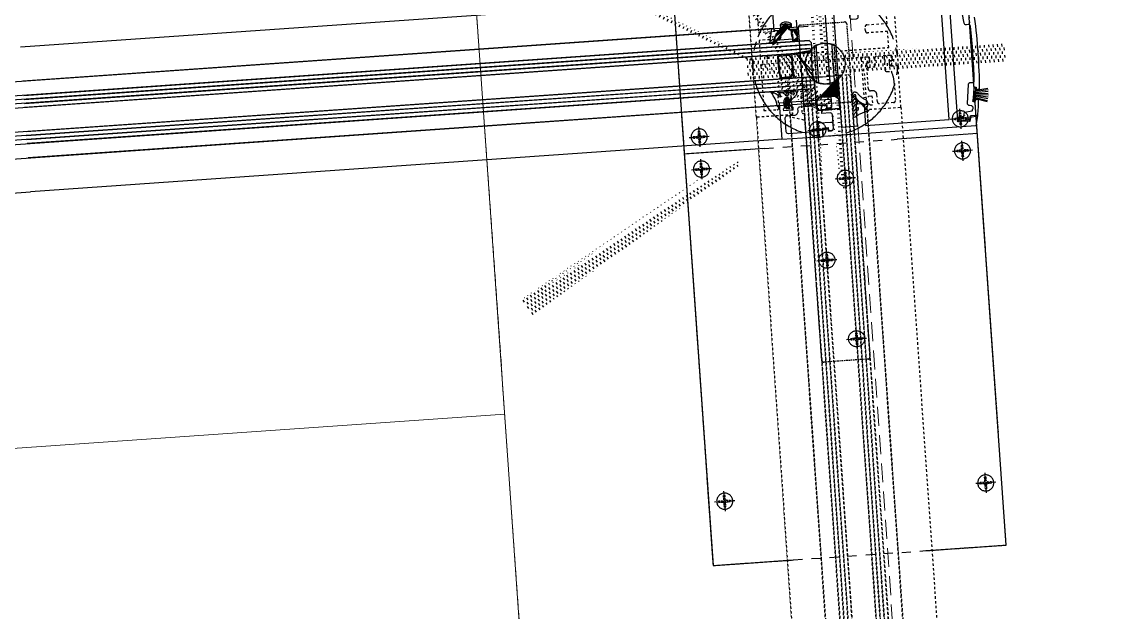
# Model space of a CAD drawing. Header units: millimetres. Extents: x 306 to 836129804, y -168137 to 818603917.
# Drawn here: x 834505546 to 834506083, y 818035164 to 818035457 of the extents above; entities that cross this region are included whole.
import ezdxf

# ---------------------------------------------------------------- set-up
doc = ezdxf.new("R2010")
doc.units = ezdxf.units.MM
doc.header["$LTSCALE"] = 3
for name, pattern in [('ACAD_ISO03W100', [30, 12, -18]), ('B0606', [0.7813, 0.39065, -0.39065]), ('B0701', [2.34375, 1.5625, -0.78125]), ('B0703', [4.6875, 3.125, -1.5625]), ('CENTER', [2, 1.25, -0.25, 0.25, -0.25]), ('FT_HIDDEN', [3, 1.5, -1.5]), ('HIDDEN', [0.375, 0.25, -0.125])]:
    doc.linetypes.add(name, pattern=pattern)
for name, color, linetype in [('_LTC', 251, 'Continuous'), ('ELASTOMER', 251, 'Continuous'), ('ELASTOMER-V', 251, 'Continuous'), ('EXTRUSION', 251, 'Continuous'), ('EXTRUSION-V', 251, 'Continuous'), ('GLASS', 251, 'Continuous'), ('GLASS-V', 251, 'Continuous'), ('HARDWARE', 8, 'Continuous'), ('HIDDEN', 8, 'HIDDEN'), ('SILICONE', 8, 'Continuous'), ('SILICONE-V', 9, 'Continuous')]:
    doc.layers.add(name, color=color, linetype=linetype)
for name, color, linetype, lineweight in [('Eva-New', 1, 'ACAD_ISO03W100', 18), ('Hatch (LTC&CB)', 252, 'Continuous', 35), ('UAJ-21EXWA-a', 251, 'Continuous', 9), ('UAJ-21EXWA-c', 251, 'Continuous', 9), ('UAJ-23FLOR-h', 251, 'Continuous', 9), ('UAJ-23FLOR-y', 251, 'B0701', 9), ('UAJ-23FLOR-z', 251, 'B0703', 9)]:
    doc.layers.add(name, color=color, linetype=linetype, lineweight=lineweight)

# ---------------------------------------------------------------- blocks, each defined once
blk = doc.blocks.new('*U1558')
at = {"layer": 'UAJ-21EXWA-a'}
blk.add_lwpolyline([(9800, 305), (9057.5, 305), (9057.5, 335), (9800, 335)], dxfattribs=at)
at = {"layer": 'UAJ-21EXWA-c'}
for p, q in [((9057.5, 325), (9800, 325)), ((9800, 315), (9057.5, 315))]:
    blk.add_line(p, q, dxfattribs=at)
blk = doc.blocks.new('IGU B')
h = blk.add_hatch()
h.set_pattern_fill('HONEY', color=256, scale=10, style=0)
h.set_pattern_definition([(360, (-22, -1), (1.875, -1.08253), [1.25, -2.5]), (240, (-22, -1), (-1.875, -1.08253), [1.25, -2.5]), (300, (-22, -1), (4e-09, -2.165064), [-2.5, 1.25])])
edge = h.paths.add_edge_path()
edge.add_arc((-11.25, 10.8), 0.2, 180, 232)
edge.add_line((-11.37, 10.64), (-9.71, 9.34))
edge.add_arc((-9.59, 9.5), 0.2, 232, 270)
edge.add_line((-9.59, 9.3), (-6, 9.3))
edge.add_line((-6, 9.3), (-2.41, 9.3))
edge.add_arc((-2.41, 9.5), 0.2, 270, 308)
edge.add_line((-2.29, 9.34), (-0.63, 10.64))
edge.add_arc((-0.75, 10.8), 0.2, 308, 360)
edge.add_line((-0.55, 10.8), (-0.55, 15.5))
edge.add_arc((-0.75, 15.5), 0.2, 0, 90)
edge.add_line((-0.75, 15.7), (-11.25, 15.7))
edge.add_arc((-11.25, 15.5), 0.2, 90, 180)
edge.add_line((-11.45, 15.5), (-11.45, 10.8))
at = {"layer": 'SILICONE'}
h = blk.add_hatch(dxfattribs=at)
h.set_pattern_fill('DOTS', color=256, scale=3, angle=180, style=0)
h.set_pattern_definition([(180, (-2190.91149, -5947.57504), (-0.09375, -0.1875), [0, -0.1875])])
edge = h.paths.add_edge_path()
edge.add_arc((-10.79, -5.94), 14.99, 85.3838, 94.6162, ccw=False)
edge.add_arc((-9.6, 9.47), 0.474, 230.8945, 271.1055, ccw=False)
edge.add_line((-9.9, 9.11), (-11.56, 10.41))
edge.add_arc((-11.25, 10.8), 0.5, 180, 232, ccw=False)
edge.add_line((-11.75, 10.8), (-12, 10.8))
edge.add_line((-12, 10.8), (-12, 9))
h = blk.add_hatch(dxfattribs=at)
h.set_pattern_fill('DOTS', color=256, scale=3, angle=90, style=0)
h.set_pattern_definition([(90, (-2190.91149, -5947.57504), (-0.1875, 0.09375), [0, -0.1875])])
edge = h.paths.add_edge_path()
edge.add_arc((-1.21, -5.94), 14.99, 85.3838, 94.6162)
edge.add_arc((-2.4, 9.47), 0.474, 268.8945, 309.1055)
edge.add_line((-2.1, 9.11), (-0.44, 10.41))
edge.add_arc((-0.75, 10.8), 0.5, 308, 360)
edge.add_line((-0.25, 10.8), (0, 10.8))
edge.add_line((0, 10.8), (0, 9))
at = {"layer": 'SILICONE-V'}
h = blk.add_hatch(dxfattribs=at)
h.set_pattern_fill('ANSI37', color=256, scale=20, angle=45, style=0)
h.set_pattern_definition([(90, (0, 0), (-2.5, 4e-16), []), (180, (0, 0), (-4e-16, -2.5), [])])
edge = h.paths.add_edge_path()
edge.add_arc((-6, -64.36), 63.75, 83.6958, 96.3042)
edge.add_line((-13, -1), (-12, 0))
edge.add_line((-12, 0), (-12, 9))
edge.add_arc((-10.77, -6.77), 15.82, 85.5337, 94.4663, ccw=False)
edge.add_line((-9.54, 9), (-2.46, 9))
edge.add_arc((-1.23, -5.77), 14.82, 85.2311, 94.7689, ccw=False)
edge.add_line((0, 9), (0, 0))
edge.add_line((0, 0), (1, -1))
for p, q in [((-9.17, 16, 0), (-9.17, 15.7, 0)), ((-8.58, 16, 0), (-8.58, 15.7, 0)), ((-3.42, 16, 0), (-3.42, 15.7, 0)), ((-2.83, 16, 0), (-2.83, 15.7, 0))]:
    blk.add_line(p, q)
for points in [[(-6, 9), (-2.41, 9, 0.167343), (-2.1, 9.11), (-0.44, 10.41, 0.230868), (-0.25, 10.8), (-0.25, 15.5, 0.414214), (-0.75, 16), (-6, 16), (-11.25, 16, 0.414214), (-11.75, 15.5), (-11.75, 10.8, 0.230868), (-11.56, 10.41), (-9.9, 9.11, 0.167343), (-9.59, 9)], [(-11.45, 10.8, 0.230868), (-11.37, 10.64), (-9.71, 9.34, 0.167343), (-9.59, 9.3), (-6, 9.3), (-2.41, 9.3, 0.167343), (-2.29, 9.34), (-0.63, 10.64, 0.230868), (-0.55, 10.8), (-0.55, 15.5, 0.414214), (-0.75, 15.7), (-11.25, 15.7, 0.414214), (-11.45, 15.5)]]:
    blk.add_lwpolyline(points, format="xyb", close=True)
at = {"layer": 'SILICONE'}
for points in [[(-12, 9, -0.040306), (-9.59, 9, -0.177276), (-9.9, 9.11), (-11.56, 10.41, -0.230868), (-11.75, 10.8), (-12, 10.8)], [(0, 9, 0.040306), (-2.41, 9, 0.177276), (-2.1, 9.11), (-0.44, 10.41, 0.230868), (-0.25, 10.8), (0, 10.8)], [(1, -1, 0.05507), (-13, -1), (-12, 0), (-12, 9, -0.038996), (-9.54, 9), (-2.46, 9, -0.041641), (0, 9), (0, 0)]]:
    blk.add_lwpolyline(points, format="xyb", close=True, dxfattribs=at)
blk = doc.blocks.new('A$C746550C5')
at = {"layer": 'HARDWARE', "linetype": 'CENTER', "ltscale": 0.5}
for p, q in [((77.5, 13), (77.5, 23)), ((157.5, 13), (157.5, 23)), ((72.5, 18), (82.5, 18)), ((152.5, 18), (162.5, 18)), ((52.5, 1), (52.5, 11)), ((117.5, 1), (117.5, 11)), ((47.5, 6), (57.5, 6)), ((112.5, 6), (122.5, 6))]:
    blk.add_line(p, q, dxfattribs=at)
at = {"layer": 'HIDDEN'}
for p, q in [((11, 17), (29, 17)), ((74.58, 18.38), (76.61, 18.38)), ((74.58, 17.63), (74.58, 18.38)), ((74.58, 17.63), (76.61, 17.63)), ((77.13, 20.92), (77.88, 20.92)), ((77.13, 18.88), (77.13, 20.92)), ((77.13, 15.08), (77.13, 17.04)), ((77.88, 18.88), (77.88, 20.92)), ((77.88, 15.08), (77.88, 17.04)), ((78.46, 18.38), (80.42, 18.38)), ((78.46, 17.63), (80.42, 17.63)), ((80.42, 17.63), (80.42, 18.38)), ((154.58, 17.63), (154.58, 18.38)), ((154.58, 18.38), (156.61, 18.38)), ((154.58, 17.63), (156.61, 17.63)), ((157.13, 18.88), (157.13, 20.92)), ((157.13, 20.92), (157.88, 20.92)), ((157.13, 15.08), (157.13, 17.04)), ((157.88, 18.88), (157.88, 20.92)), ((157.88, 15.08), (157.88, 17.04)), ((158.46, 18.38), (160.42, 18.38)), ((158.46, 17.63), (160.42, 17.63)), ((160.42, 17.63), (160.42, 18.38)), ((29.37, 16), (10.63, 16)), ((29, 16), (11, 16)), ((77.13, 15.08), (77.88, 15.08)), ((157.13, 15.08), (157.88, 15.08)), ((10.63, 8), (29.37, 8)), ((11, 8), (29, 8)), ((11, 7), (29, 7)), ((49.58, 6.38), (51.61, 6.38)), ((49.58, 5.63), (49.58, 6.38)), ((49.58, 5.63), (51.61, 5.63)), ((52.13, 8.92), (52.88, 8.92)), ((52.13, 6.88), (52.13, 8.92)), ((52.88, 6.88), (52.88, 8.92)), ((53.46, 6.38), (55.42, 6.38)), ((53.46, 5.63), (55.42, 5.63)), ((55.42, 5.63), (55.42, 6.38)), ((114.58, 5.63), (114.58, 6.38)), ((114.58, 6.38), (116.61, 6.38)), ((114.58, 5.63), (116.61, 5.63)), ((117.13, 6.88), (117.13, 8.92)), ((117.13, 8.92), (117.88, 8.92)), ((117.88, 6.88), (117.88, 8.92)), ((118.46, 6.38), (120.42, 6.38)), ((118.46, 5.63), (120.42, 5.63)), ((120.42, 5.63), (120.42, 6.38)), ((52.13, 3.08), (52.13, 5.04)), ((52.13, 3.08), (52.88, 3.08)), ((52.88, 3.08), (52.88, 5.04)), ((117.13, 3.08), (117.13, 5.04)), ((117.13, 3.08), (117.88, 3.08)), ((117.88, 3.08), (117.88, 5.04))]:
    blk.add_line(p, q, dxfattribs=at)
for points in [[(167, 0), (1, 0, -0.414214), (0, 1), (0, 23, -0.414214), (1, 24), (167, 24, -0.414214), (168, 23), (168, 1, -0.414214)], [(39, 0), (1, 0, -0.414214), (0, 1), (0, 23, -0.414214), (1, 24), (39, 24, -0.414214), (40, 23), (40, 1, -0.414214)]]:
    blk.add_lwpolyline(points, format="xyb", close=True, dxfattribs=at)
for centre in [(77.5, 18), (157.5, 18), (52.5, 6), (117.5, 6)]:
    blk.add_circle(centre, 4, dxfattribs=at)
for centre, radius, start, end in [((23, 12), 13, 157.3801, 202.6199), ((17, 12), 13, 337.3801, 22.6199), ((76.66, 18.84), 0.47, 264.0509, 5.0205), ((76.6, 17.1), 0.53, 354.1723, 88.8872), ((78.4, 18.89), 0.523, 181.275, 276.5864), ((78.46, 17.04), 0.583, 90, 180), ((156.66, 18.84), 0.47, 264.0509, 5.0205), ((156.6, 17.1), 0.53, 354.1723, 88.8872), ((158.4, 18.89), 0.523, 181.275, 276.5864), ((158.46, 17.04), 0.583, 90, 180), ((51.66, 6.84), 0.47, 264.0509, 5.0205), ((51.6, 5.1), 0.53, 354.1723, 88.8872), ((53.4, 6.89), 0.523, 181.275, 276.5864), ((53.46, 5.04), 0.583, 90, 180), ((116.66, 6.84), 0.47, 264.0509, 5.0205), ((116.6, 5.1), 0.53, 354.1723, 88.8872), ((118.4, 6.89), 0.523, 181.275, 276.5864), ((118.46, 5.04), 0.583, 90, 180)]:
    blk.add_arc(centre, radius, start, end, dxfattribs=at)
blk = doc.blocks.new('A$C3A5232DE')
at = {"layer": 'HARDWARE', "linetype": 'CENTER', "ltscale": 0.5}
for p, q in [((31.5, 143), (31.5, 133)), ((197, 143), (197, 133)), ((213, 143), (213, 133)), ((26.5, 138), (36.5, 138)), ((192, 138), (202, 138)), ((218, 138), (208, 138)), ((31.5, 3), (31.5, 13)), ((197, 3), (197, 13)), ((213, 3), (213, 13)), ((26.5, 8), (36.5, 8)), ((192, 8), (202, 8)), ((218, 8), (208, 8))]:
    blk.add_line(p, q, dxfattribs=at)
at = {"layer": 'HIDDEN'}
for p, q in [((0, 106), (0, 146)), ((31.12, 140.92), (31.12, 138.96)), ((31.12, 140.92), (31.87, 140.92)), ((31.87, 140.92), (31.87, 138.96)), ((196.62, 140.92), (196.62, 138.96)), ((196.62, 140.92), (197.37, 140.92)), ((197.37, 140.92), (197.37, 138.96)), ((213.37, 140.92), (212.62, 140.92)), ((212.62, 140.92), (212.62, 138.96)), ((213.37, 140.92), (213.37, 138.96)), ((28.58, 138.38), (30.61, 138.38)), ((28.58, 138.38), (28.58, 137.63)), ((28.58, 137.63), (30.61, 137.63)), ((31.12, 137.12), (31.12, 135.08)), ((31.12, 135.08), (31.87, 135.08)), ((31.87, 137.12), (31.87, 135.08)), ((32.46, 138.38), (34.42, 138.38)), ((32.46, 137.63), (34.42, 137.63)), ((34.42, 138.38), (34.42, 137.63)), ((194.08, 138.38), (196.11, 138.38)), ((194.08, 138.38), (194.08, 137.63)), ((194.08, 137.63), (196.11, 137.63)), ((196.62, 137.12), (196.62, 135.08)), ((196.62, 135.08), (197.37, 135.08)), ((197.37, 137.12), (197.37, 135.08)), ((197.96, 138.38), (199.92, 138.38)), ((197.96, 137.63), (199.92, 137.63)), ((199.92, 138.38), (199.92, 137.63)), ((212.04, 138.38), (210.08, 138.38)), ((210.08, 138.38), (210.08, 137.63)), ((212.04, 137.63), (210.08, 137.63)), ((212.62, 137.12), (212.62, 135.08)), ((213.37, 135.08), (212.62, 135.08)), ((213.37, 137.12), (213.37, 135.08)), ((215.92, 138.38), (213.89, 138.38)), ((215.92, 137.63), (213.89, 137.63)), ((215.92, 138.38), (215.92, 137.63)), ((0, 0), (0, 40)), ((31.12, 8.88), (31.12, 10.92)), ((31.12, 10.92), (31.87, 10.92)), ((31.87, 8.88), (31.87, 10.92)), ((196.62, 8.88), (196.62, 10.92)), ((196.62, 10.92), (197.37, 10.92)), ((197.37, 8.88), (197.37, 10.92)), ((213.37, 10.92), (212.62, 10.92)), ((212.62, 8.88), (212.62, 10.92)), ((213.37, 8.88), (213.37, 10.92)), ((28.58, 7.63), (28.58, 8.38)), ((28.58, 8.38), (30.61, 8.38)), ((28.58, 7.63), (30.61, 7.63)), ((31.12, 5.08), (31.12, 7.04)), ((31.87, 5.08), (31.87, 7.04)), ((32.46, 8.38), (34.42, 8.38)), ((32.46, 7.63), (34.42, 7.63)), ((34.42, 7.63), (34.42, 8.38)), ((194.08, 7.63), (194.08, 8.38)), ((194.08, 8.38), (196.11, 8.38)), ((194.08, 7.63), (196.11, 7.63)), ((196.62, 5.08), (196.62, 7.04)), ((197.37, 5.08), (197.37, 7.04)), ((197.96, 8.38), (199.92, 8.38)), ((197.96, 7.63), (199.92, 7.63)), ((199.92, 7.63), (199.92, 8.38)), ((210.08, 7.63), (210.08, 8.38)), ((212.04, 8.38), (210.08, 8.38)), ((212.04, 7.63), (210.08, 7.63)), ((212.62, 5.08), (212.62, 7.04)), ((213.37, 5.08), (213.37, 7.04)), ((215.92, 8.38), (213.89, 8.38)), ((215.92, 7.63), (213.89, 7.63)), ((215.92, 7.63), (215.92, 8.38)), ((308, 0), (0, 0)), ((31.12, 5.08), (31.87, 5.08)), ((196.62, 5.08), (197.37, 5.08)), ((213.37, 5.08), (212.62, 5.08))]:
    blk.add_line(p, q, dxfattribs=at)
at = {"layer": 'HIDDEN', "linetype": 'ByBlock'}
for p, q in [((205, 146), (205, 106)), ((205, 40), (205, 0))]:
    blk.add_line(p, q, dxfattribs=at)
at = {"layer": 'HIDDEN', "linetype": 'FT_HIDDEN'}
for p, q in [((0, 40), (0, 106)), ((205, 40), (205, 106))]:
    blk.add_line(p, q, dxfattribs=at)
at = {"layer": 'HIDDEN', "linetype": 'ByBlock'}
for points in [[(0, 146), (308, 146), (308, 106)], [(0, 106), (0, 146)], [(308, 40), (308, 0), (0, 0), (0, 40)]]:
    blk.add_lwpolyline(points, dxfattribs=at)
at = {"layer": 'HIDDEN'}
for centre in [(31.5, 138), (197, 138), (213, 138), (31.5, 8), (197, 8), (213, 8)]:
    blk.add_circle(centre, 4, dxfattribs=at)
at = {"layer": 'HIDDEN', "linetype": 'FT_HIDDEN'}
for radius in [36, 10]:
    blk.add_circle((245, 73), radius, dxfattribs=at)
at = {"layer": 'HIDDEN'}
for centre, radius, start, end in [((30.6, 138.9), 0.53, 271.1128, 5.8277), ((30.66, 137.16), 0.47, 354.9795, 95.9491), ((32.46, 138.96), 0.583, 180, 270), ((32.4, 137.11), 0.523, 83.4136, 178.725), ((196.1, 138.9), 0.53, 271.1128, 5.8277), ((196.16, 137.16), 0.47, 354.9795, 95.9491), ((197.96, 138.96), 0.583, 180, 270), ((197.9, 137.11), 0.523, 83.4136, 178.725), ((212.04, 138.96), 0.583, 270, 0), ((212.1, 137.11), 0.523, 1.275, 96.5864), ((213.9, 138.9), 0.53, 174.1723, 268.8872), ((213.84, 137.16), 0.47, 84.0509, 185.0205), ((30.66, 8.84), 0.47, 264.0509, 5.0205), ((30.6, 7.1), 0.53, 354.1723, 88.8872), ((32.4, 8.89), 0.523, 181.275, 276.5864), ((32.46, 7.04), 0.583, 90, 180), ((196.16, 8.84), 0.47, 264.0509, 5.0205), ((196.1, 7.1), 0.53, 354.1723, 88.8872), ((197.9, 8.89), 0.523, 181.275, 276.5864), ((197.96, 7.04), 0.583, 90, 180), ((212.1, 8.89), 0.523, 263.4136, 358.725), ((212.04, 7.04), 0.583, 0, 90), ((213.84, 8.84), 0.47, 174.9795, 275.9491), ((213.9, 7.1), 0.53, 91.1128, 185.8277)]:
    blk.add_arc(centre, radius, start, end, dxfattribs=at)
at = {"layer": 'HIDDEN', "linetype": 'FT_HIDDEN', "xscale": -1}
blk.add_blockref('A$C746550C5', (265, 61), dxfattribs=at)
blk = doc.blocks.new('A$C79175812')
at = {"linetype": 'Continuous'}
for p, q in [((6.18, 5.5), (0, 6.04)), ((6.12, 6.02), (0.08, 6.62)), ((6.35, 3.98), (0.02, 3.26)), ((6.25, 4.93), (0.03, 5.14)), ((6.3, 4.42), (0.05, 4.14)), ((6.4, 3.54), (0.25, 2.41)), ((6.46, 3.03), (0.45, 1.43)), ((6.53, 2.46), (0.62, 0.54)), ((6.59, 1.93), (0.83, 0))]:
    blk.add_line(p, q, dxfattribs=at)
blk.add_lwpolyline([(6.73, 0.64), (5.96, 7.41), (7.05, 7.54), (7.82, 0.77)], close=True, dxfattribs=at)
blk = doc.blocks.new('EWS3 double door')
at = {"layer": 'ELASTOMER-V', "linetype": 'B0606'}
h = blk.add_hatch(dxfattribs=at)
h.set_pattern_fill('ANSI31', color=256, scale=15, style=0)
h.set_pattern_definition([(45, (-73806.2875, 21586.7557), (-1.3258252, 1.3258252), [])])
edge = h.paths.add_edge_path()
edge.add_arc((-74695.82, 21866.76), 0.3, 0, 96.1256, ccw=False)
edge.add_line((-74695.52, 21866.76), (-74695.52, 21865.24))
edge.add_line((-74695.52, 21865.24), (-74693.02, 21865.24))
edge.add_line((-74693.02, 21865.24), (-74693.02, 21867.37))
edge.add_line((-74693.02, 21867.37), (-74692.8, 21867.37))
edge.add_arc((-74693.24, 21866.16), 1.29, 371.2618, 429.8248, ccw=False)
edge.add_arc((-74677.32, 21868.32), 14.78, 187.4214, 214.8754)
edge.add_arc((-74689.8, 21859.68), 0.4, 263.8722, 387.002, ccw=False)
edge.add_arc((-74688.36, 21864.38), 5.31, 207.1843, 253.7207, ccw=False)
edge.add_arc((-74693.35, 21861.82), 0.3, 387.5451, 450)
edge.add_line((-74693.35, 21862.12), (-74694.08, 21862.12))
edge.add_arc((-74694.08, 21861.82), 0.3, 90, 207.0813)
edge.add_arc((-74688.52, 21865.3), 6.86, 211.8712, 232.4634)
edge.add_arc((-74693.06, 21859.68), 0.4, 263.8722, 387.002, ccw=False)
edge.add_arc((-74692.7, 21863.55), 4.28, 205.9944, 264.5939, ccw=False)
edge.add_arc((-74696.83, 21861.57), 0.3, 381.0358, 450)
edge.add_line((-74696.83, 21861.87), (-74697.31, 21861.87))
edge.add_arc((-74697.31, 21861.57), 0.3, 90, 199.2889)
edge.add_arc((-74694.75, 21862.49), 3.03, 199.7844, 240.1416)
edge.add_arc((-74696.61, 21859.68), 0.4, 263.8722, 387.002, ccw=False)
edge.add_arc((-74696.35, 21862.28), 3.01, 216.1958, 264.274, ccw=False)
edge.add_arc((-74701.51, 21859.06), 3.09, 387.9205, 407.3388)
edge.add_line((-74699.42, 21861.33), (-74700.27, 21861.33))
edge.add_arc((-74700.16, 21860.72), 0.618, 100.0289, 232.6796)
edge.add_arc((-74699.33, 21862.06), 2.19, 236.4176, 272.9224)
edge.add_arc((-74699.57, 21859.68), 0.4, 263.8722, 387.002, ccw=False)
edge.add_arc((-74699.78, 21862.12), 2.84, 218.2999, 273.3053, ccw=False)
edge.add_arc((-74700, 21860.69), 2.03, 132.3181, 189.4195, ccw=False)
edge.add_arc((-74708.88, 21872.61), 12.84, 305.7854, 330.8238)
edge.add_arc((-74695.6, 21863.71), 3.36, 94.2358, 127.9654, ccw=False)
at = {"layer": 'ELASTOMER-V'}
h = blk.add_hatch(dxfattribs=at)
h.set_pattern_fill('ANSI31', color=256, scale=15, angle=-90, style=0)
h.set_pattern_definition([(315, (-74989.7055, 20936.3117), (1.3258252, 1.3258252), [])])
edge = h.paths.add_edge_path()
edge.add_line((-74735.22, 21831.34), (-74735.22, 21834.34))
edge.add_line((-74735.22, 21834.34), (-74729.22, 21834.34))
edge.add_line((-74729.22, 21834.34), (-74729.22, 21832.01))
edge.add_line((-74729.22, 21832.01), (-74730.46, 21832.01))
edge.add_line((-74730.46, 21832.01), (-74730.46, 21823.37))
edge.add_line((-74730.46, 21823.37), (-74729.22, 21823.37))
edge.add_line((-74729.22, 21823.37), (-74729.22, 21820.46))
edge.add_arc((-74729.72, 21820.46), 0.5, 270, 360, ccw=False)
edge.add_line((-74729.72, 21819.96), (-74736.39, 21821.98))
edge.add_line((-74736.39, 21821.98), (-74736.39, 21823.04))
edge.add_line((-74736.39, 21823.04), (-74735.22, 21823.04))
edge.add_line((-74735.22, 21823.04), (-74735.22, 21826.85))
edge.add_arc((-74736.22, 21826.85), 1, 360, 450.2582)
edge.add_line((-74736.22, 21827.85), (-74736.93, 21827.85))
edge.add_line((-74736.93, 21827.85), (-74736.56, 21826.41))
edge.add_line((-74736.56, 21826.41), (-74737.8, 21826.4))
edge.add_line((-74737.8, 21826.4), (-74738.46, 21828.93))
edge.add_line((-74738.46, 21828.93), (-74737.82, 21831.46))
edge.add_line((-74737.82, 21831.46), (-74736.58, 21831.47))
edge.add_line((-74736.58, 21831.47), (-74736.94, 21830.03))
edge.add_line((-74736.94, 21830.03), (-74736.29, 21830.03))
edge.add_arc((-74736.35, 21831.17), 1.14, 273.1659, 368.3571)
edge = h.paths.add_edge_path(flags=16)
edge.add_line((-74731.89, 21823.87), (-74731.89, 21831.51))
edge.add_arc((-74732.39, 21831.51), 0.5, 360, 450)
edge.add_line((-74732.39, 21832.01), (-74732.97, 21832.01))
edge.add_arc((-74732.97, 21831.51), 0.5, 90, 180)
edge.add_line((-74733.47, 21831.51), (-74733.47, 21823.87))
edge.add_arc((-74732.97, 21823.87), 0.5, 180, 270)
edge.add_line((-74732.97, 21823.37), (-74732.39, 21823.37))
edge.add_arc((-74732.39, 21823.87), 0.5, 270, 360)
at = {"layer": 'ELASTOMER-V', "linetype": 'B0606'}
h = blk.add_hatch(dxfattribs=at)
h.set_pattern_fill('ANSI31', color=256, scale=15, style=0)
h.set_pattern_definition([(45, (-73806.2875, 21574.7557), (-1.3258252, 1.3258252), [])])
edge = h.paths.add_edge_path()
edge.add_line((-74701.32, 21829.24), (-74704.32, 21829.24))
edge.add_line((-74704.32, 21829.24), (-74704.32, 21835.24))
edge.add_line((-74704.32, 21835.24), (-74701.98, 21835.24))
edge.add_line((-74701.98, 21835.24), (-74701.98, 21834))
edge.add_line((-74701.98, 21834), (-74693.35, 21834))
edge.add_line((-74693.35, 21834), (-74693.35, 21835.24))
edge.add_line((-74693.35, 21835.24), (-74690.44, 21835.24))
edge.add_arc((-74690.44, 21834.74), 0.5, 360, 450, ccw=False)
edge.add_line((-74689.94, 21834.74), (-74691.96, 21828.07))
edge.add_line((-74691.96, 21828.07), (-74693.02, 21828.07))
edge.add_line((-74693.02, 21828.07), (-74693.02, 21829.24))
edge.add_line((-74693.02, 21829.24), (-74696.83, 21829.24))
edge.add_arc((-74696.83, 21828.24), 1, 450, 540.2582)
edge.add_line((-74697.83, 21828.24), (-74697.82, 21827.53))
edge.add_line((-74697.82, 21827.53), (-74696.39, 21827.9))
edge.add_line((-74696.39, 21827.9), (-74696.38, 21826.66))
edge.add_line((-74696.38, 21826.66), (-74698.91, 21826))
edge.add_line((-74698.91, 21826), (-74701.44, 21826.64))
edge.add_line((-74701.44, 21826.64), (-74701.44, 21827.88))
edge.add_line((-74701.44, 21827.88), (-74700, 21827.52))
edge.add_line((-74700, 21827.52), (-74700.01, 21828.17))
edge.add_arc((-74701.15, 21828.11), 1.14, 363.1659, 458.3571)
edge = h.paths.add_edge_path(flags=16)
edge.add_line((-74693.85, 21832.57), (-74701.49, 21832.57))
edge.add_arc((-74701.49, 21832.07), 0.5, 450, 540)
edge.add_line((-74701.99, 21832.07), (-74701.99, 21831.49))
edge.add_arc((-74701.49, 21831.49), 0.5, 180, 270)
edge.add_line((-74701.49, 21830.99), (-74693.85, 21830.99))
edge.add_arc((-74693.85, 21831.49), 0.5, 270, 360)
edge.add_line((-74693.35, 21831.49), (-74693.35, 21832.07))
edge.add_arc((-74693.85, 21832.07), 0.5, 360, 450)
at = {"layer": 'ELASTOMER-V'}
h = blk.add_hatch(dxfattribs=at)
h.set_pattern_fill('ANSI31', color=256, scale=15, angle=-90, style=0)
h.set_pattern_definition([(315, (-74977.7055, 20936.3117), (1.3258252, 1.3258252), [])])
edge = h.paths.add_edge_path()
edge.add_arc((-74697.7, 21825.84), 0.3, 270, 366.1257, ccw=False)
edge.add_line((-74697.7, 21825.54), (-74699.22, 21825.54))
edge.add_line((-74699.22, 21825.54), (-74699.22, 21823.04))
edge.add_line((-74699.22, 21823.04), (-74697.09, 21823.04))
edge.add_line((-74697.09, 21823.04), (-74697.09, 21822.82))
edge.add_arc((-74698.31, 21823.27), 1.29, 281.2618, 339.8248, ccw=False)
edge.add_arc((-74696.14, 21807.34), 14.78, 97.4214, 124.8754)
edge.add_arc((-74704.78, 21819.83), 0.4, 173.8722, 297.002, ccw=False)
edge.add_arc((-74700.08, 21818.38), 5.31, 117.1843, 163.7207, ccw=False)
edge.add_arc((-74702.64, 21823.37), 0.3, 297.5451, 360)
edge.add_line((-74702.34, 21823.37), (-74702.34, 21824.1))
edge.add_arc((-74702.64, 21824.1), 0.3, 360, 477.0813)
edge.add_arc((-74699.16, 21818.55), 6.86, 121.8712, 142.4634)
edge.add_arc((-74704.78, 21823.08), 0.4, 173.8722, 297.0019, ccw=False)
edge.add_arc((-74700.91, 21822.72), 4.28, 115.9944, 174.5939, ccw=False)
edge.add_arc((-74702.89, 21826.85), 0.3, 291.0358, 360)
edge.add_line((-74702.59, 21826.85), (-74702.59, 21827.34))
edge.add_arc((-74702.89, 21827.34), 0.3, 360, 469.289)
edge.add_arc((-74701.97, 21824.77), 3.03, 109.7844, 150.1416)
edge.add_arc((-74704.78, 21826.64), 0.4, 173.8722, 297.002, ccw=False)
edge.add_arc((-74702.18, 21826.38), 3.01, 126.1958, 174.274, ccw=False)
edge.add_arc((-74705.4, 21831.54), 3.09, 297.9205, 317.3388)
edge.add_line((-74703.13, 21829.44), (-74703.13, 21830.3))
edge.add_arc((-74703.74, 21830.19), 0.618, 370.0289, 502.6796)
edge.add_arc((-74702.4, 21829.35), 2.19, 146.4176, 182.9224)
edge.add_arc((-74704.78, 21829.59), 0.4, 173.8722, 297.0019, ccw=False)
edge.add_arc((-74702.34, 21829.8), 2.84, 128.2999, 183.3053, ccw=False)
edge.add_arc((-74703.77, 21830.02), 2.03, 42.3181, 99.4195, ccw=False)
edge.add_arc((-74691.85, 21838.9), 12.84, 215.7854, 240.8238)
edge.add_arc((-74700.75, 21825.62), 3.36, 364.2358, 397.9654, ccw=False)
at = {"layer": 'ELASTOMER', "linetype": 'B0606', "elevation": 0}
for points in [[(-74695.85, 21867.06, -0.445886), (-74695.52, 21866.76), (-74695.52, 21865.24), (-74693.02, 21865.24), (-74693.02, 21867.37), (-74692.8, 21867.37, -0.26124), (-74691.98, 21866.41, 0.120367), (-74689.45, 21859.87, -0.595704), (-74689.84, 21859.29, -0.205891), (-74693.08, 21861.96, 0.279463), (-74693.35, 21862.12), (-74694.08, 21862.12, 0.560493), (-74694.35, 21861.68, 0.090093), (-74692.7, 21859.87, -0.595704), (-74693.1, 21859.29, -0.26141), (-74696.55, 21861.67, 0.310337), (-74696.83, 21861.87), (-74697.31, 21861.87, 0.51663), (-74697.6, 21861.47, 0.177934), (-74696.25, 21859.87, -0.595704), (-74696.65, 21859.29, -0.212913), (-74698.78, 21860.5, 0.084931), (-74699.42, 21861.33), (-74700.27, 21861.33, 0.653452), (-74700.54, 21860.23, 0.160643), (-74699.21, 21859.87, -0.595704), (-74699.61, 21859.29, -0.244723), (-74702, 21860.36, -0.254439), (-74701.37, 21862.2, 0.109687), (-74697.66, 21866.35, -0.148245), (-74695.85, 21867.06)], [(-74701.32, 21829.24), (-74704.32, 21829.24), (-74704.32, 21835.24), (-74701.98, 21835.24), (-74701.98, 21834), (-74693.35, 21834), (-74693.35, 21835.24), (-74690.44, 21835.24, -0.414214), (-74689.94, 21834.74), (-74691.96, 21828.07), (-74693.02, 21828.07), (-74693.02, 21829.24), (-74696.83, 21829.24, 0.415534), (-74697.83, 21828.24), (-74697.82, 21827.53), (-74696.39, 21827.9), (-74696.38, 21826.66), (-74698.91, 21826), (-74701.44, 21826.64), (-74701.44, 21827.88), (-74700, 21827.52), (-74700.01, 21828.17, 0.441007), (-74701.32, 21829.24)]]:
    blk.add_lwpolyline(points, format="xyb", dxfattribs=at)
at = {"layer": 'ELASTOMER', "elevation": 0}
for points in [[(-74735.22, 21831.34), (-74735.22, 21834.34), (-74729.22, 21834.34), (-74729.22, 21832.01), (-74730.46, 21832.01), (-74730.46, 21823.37), (-74729.22, 21823.37), (-74729.22, 21820.46, -0.414214), (-74729.72, 21819.96), (-74736.39, 21821.98), (-74736.39, 21823.04), (-74735.22, 21823.04), (-74735.22, 21826.85, 0.415534), (-74736.22, 21827.85), (-74736.93, 21827.85), (-74736.56, 21826.41), (-74737.8, 21826.4), (-74738.46, 21828.93), (-74737.82, 21831.46), (-74736.58, 21831.47), (-74736.94, 21830.03), (-74736.29, 21830.03, 0.441007), (-74735.22, 21831.34)], [(-74697.41, 21825.87, -0.445886), (-74697.7, 21825.54), (-74699.22, 21825.54), (-74699.22, 21823.04), (-74697.09, 21823.04), (-74697.09, 21822.82, -0.26124), (-74698.05, 21822, 0.120367), (-74704.6, 21819.47, -0.595704), (-74705.17, 21819.87, -0.205891), (-74702.5, 21823.1, 0.279463), (-74702.34, 21823.37), (-74702.34, 21824.1, 0.560493), (-74702.78, 21824.37, 0.090093), (-74704.6, 21822.73, -0.595704), (-74705.17, 21823.12, -0.26141), (-74702.79, 21826.57, 0.310337), (-74702.59, 21826.85), (-74702.59, 21827.34, 0.51663), (-74702.99, 21827.62, 0.177934), (-74704.6, 21826.28, -0.595704), (-74705.17, 21826.68, -0.212913), (-74703.96, 21828.81, 0.084931), (-74703.13, 21829.44), (-74703.13, 21830.3, 0.653452), (-74704.23, 21830.56, 0.160643), (-74704.6, 21829.24, -0.595704), (-74705.17, 21829.64, -0.244723), (-74704.1, 21832.03, -0.254439), (-74702.26, 21831.39, 0.109687), (-74698.11, 21827.69, -0.148245), (-74697.41, 21825.87)]]:
    blk.add_lwpolyline(points, format="xyb", dxfattribs=at)
at = {"layer": 'EXTRUSION', "linetype": 'Continuous', "elevation": 0}
for points in [[(-74750.22, 21910.74), (-74717.22, 21910.74), (-74684.22, 21910.74, 0.414214), (-74683.72, 21911.24), (-74683.72, 21916.79, 0.414214), (-74684.22, 21917.29), (-74685.64, 21917.29, -0.414214), (-74686.14, 21917.79), (-74686.14, 21920.81), (-74681.22, 21919.79), (-74681.22, 21843.81), (-74684.32, 21843.81, -0.414214), (-74685.32, 21844.81), (-74685.32, 21846.31), (-74683.69, 21846.31), (-74683.69, 21848.04, 0.414214), (-74684.69, 21849.04), (-74691.56, 21849.04, 0.414214), (-74692.56, 21848.04), (-74692.56, 21843.81), (-74695.66, 21843.81, -0.414214), (-74696.66, 21844.81), (-74696.66, 21846.31), (-74695.03, 21846.31), (-74695.03, 21848.04, 0.414214), (-74696.03, 21849.04), (-74748.22, 21849.04, 0.414214)], [(-74739.72, 21834.34), (-74735.22, 21834.34), (-74735.22, 21831.84, -0.414214), (-74736.52, 21830.54), (-74736.52, 21831.84), (-74738.03, 21831.84, 0.423295), (-74738.03, 21826.24), (-74736.52, 21826.24), (-74736.52, 21827.54, -0.414214), (-74735.22, 21826.24), (-74735.22, 21823.04), (-74753.22, 21823.04)], [(-74735.11, 21922.7, -0.015235), (-74717.22, 21923.24, -0.015235), (-74699.33, 21922.7, -0.420448), (-74698.88, 21922.14), (-74698.93, 21921.62, -0.414214), (-74699.49, 21921.18), (-74699.98, 21921.24, 0.414214), (-74700.54, 21920.8), (-74700.59, 21920.3, 0.414214), (-74700.15, 21919.75), (-74693.69, 21919.01, 0.414214), (-74693.14, 21919.45), (-74693.09, 21919.95, 0.414214), (-74693.53, 21920.5), (-74694.02, 21920.56, -0.414214), (-74694.46, 21921.11), (-74694.4, 21921.64, -0.420449), (-74693.84, 21922.08, -0.0147), (-74686.3, 21920.83), (-74686.3, 21917.59, 0.414214), (-74685.8, 21917.09), (-74684.42, 21917.09, -0.414214), (-74683.92, 21916.59), (-74683.92, 21911.43, -0.414214), (-74684.42, 21910.93), (-74685.92, 21910.93, -0.414214), (-74686.42, 21911.43), (-74686.42, 21914.09, 0.414214), (-74686.92, 21914.59), (-74688.3, 21914.59, -0.414214), (-74688.8, 21915.09), (-74688.8, 21918.34, 0.364272), (-74689.21, 21918.83, 0.001805), (-74690.12, 21918.98, 0.42994), (-74691.28, 21918.11), (-74691.38, 21917.24, -0.414214), (-74692.49, 21916.36), (-74701.93, 21917.43, -0.414214), (-74702.81, 21918.54), (-74702.71, 21919.41, 0.429939), (-74703.64, 21920.52, 0.008299), (-74717.22, 21920.74, 0.008299), (-74730.79, 21920.52, 0.429939), (-74731.73, 21919.41), (-74731.63, 21918.54, -0.414214), (-74732.51, 21917.43), (-74741.95, 21916.36, -0.414214)]]:
    blk.add_lwpolyline(points, format="xyb", dxfattribs=at)
blk.add_lwpolyline([(-74696.22, 21864.04, -0.414214), (-74695.22, 21865.04), (-74685.22, 21865.04), (-74685.22, 21906.74), (-74749.22, 21906.74), (-74749.22, 21865.04), (-74739.22, 21865.04, -0.414214), (-74738.22, 21864.04), (-74738.22, 21862.04, -0.414214), (-74739.22, 21861.04), (-74749.22, 21861.04), (-74749.22, 21853.04), (-74685.22, 21853.04), (-74685.22, 21861.04), (-74695.22, 21861.04, -0.414214), (-74696.22, 21862.04)], format="xyb", close=True, dxfattribs=at)
at = {"layer": 'EXTRUSION', "linetype": 'B0606', "elevation": 0}
blk.add_lwpolyline([(-74789.76, 21883.24), (-74713.79, 21883.24), (-74713.79, 21880.14, -0.414214), (-74714.79, 21879.14), (-74716.29, 21879.14), (-74716.29, 21880.77), (-74718.02, 21880.77, 0.414214), (-74719.02, 21879.77), (-74719.02, 21872.9, 0.414214), (-74718.02, 21871.9), (-74713.79, 21871.9), (-74713.79, 21868.8, -0.414214), (-74714.79, 21867.8), (-74716.29, 21867.8), (-74716.29, 21869.43), (-74718.02, 21869.43, 0.414214), (-74719.02, 21868.43), (-74719.02, 21816.24, 0.414214), (-74718.02, 21815.24), (-74696.02, 21815.24), (-74696.02, 21821.74, 0.414214), (-74697.02, 21822.74), (-74702.32, 21822.74, -0.414214), (-74704.32, 21824.74), (-74704.32, 21829.24), (-74701.82, 21829.24, -0.414214), (-74700.52, 21827.94), (-74701.82, 21827.94), (-74701.82, 21826.43, 0.423295), (-74696.22, 21826.43), (-74696.22, 21827.94), (-74697.52, 21827.94, -0.414214), (-74696.22, 21829.24), (-74693.02, 21829.24), (-74693.02, 21811.24), (-74789.76, 21811.24)], format="xyb", dxfattribs=at)
for points in [[(-74703.12, 21867.74), (-74716.52, 21867.74), (-74716.52, 21869.23), (-74718.02, 21869.23, 0.414214), (-74719.02, 21868.23), (-74719.02, 21866.24, 0.414214), (-74718.02, 21865.24), (-74699.12, 21865.24), (-74699.12, 21867.24), (-74699.62, 21867.74), (-74699.62, 21869.24), (-74695.02, 21869.24), (-74695.02, 21868.24), (-74695.52, 21867.74), (-74695.52, 21865.24), (-74693.02, 21865.24), (-74693.02, 21883.24), (-74713.65, 21883.24), (-74713.65, 21879.09), (-74716.52, 21879.09), (-74716.52, 21880.57), (-74718.02, 21880.57, 0.414214), (-74719.02, 21879.57), (-74719.02, 21877.59, 0.414214), (-74718.02, 21876.59), (-74712.15, 21876.59, 0.414214), (-74711.15, 21877.59), (-74711.15, 21879.74, -0.096303), (-74705.15, 21880.74), (-74696.52, 21880.74, -0.414214), (-74695.52, 21879.74), (-74695.52, 21872.74, -0.414214), (-74696.52, 21871.74), (-74700.12, 21871.74, 0.414214), (-74702.12, 21869.74), (-74702.12, 21868.74, -0.414214)], [(-74734.02, 21868.24, -0.414214), (-74735.02, 21869.24), (-74735.02, 21879.24), (-74776.72, 21879.24), (-74776.72, 21815.24), (-74735.02, 21815.24), (-74735.02, 21825.24, -0.414214), (-74734.02, 21826.24), (-74732.02, 21826.24, -0.414214), (-74731.02, 21825.24), (-74731.02, 21815.24), (-74723.02, 21815.24), (-74723.02, 21879.24), (-74731.02, 21879.24), (-74731.02, 21869.24, -0.414214), (-74732.02, 21868.24)]]:
    blk.add_lwpolyline(points, format="xyb", close=True, dxfattribs=at)
at = {"layer": 'EXTRUSION', "elevation": 0}
blk.add_lwpolyline([(-74696.72, 21833.14), (-74696.72, 21846.54), (-74695.23, 21846.54), (-74695.23, 21848.04, 0.414214), (-74696.23, 21849.04), (-74698.22, 21849.04, 0.414214), (-74699.22, 21848.04), (-74699.22, 21829.14), (-74697.22, 21829.14), (-74696.72, 21829.64), (-74695.22, 21829.64), (-74695.22, 21825.04), (-74696.22, 21825.04), (-74696.72, 21825.54), (-74699.22, 21825.54), (-74699.22, 21823.04), (-74681.22, 21823.04), (-74681.22, 21843.68), (-74685.37, 21843.68), (-74685.37, 21846.54), (-74683.89, 21846.54), (-74683.89, 21848.04, 0.414214), (-74684.89, 21849.04), (-74686.87, 21849.04, 0.414214), (-74687.87, 21848.04), (-74687.87, 21842.18, 0.414214), (-74686.87, 21841.18), (-74684.72, 21841.18, -0.096303), (-74683.72, 21835.18), (-74683.72, 21826.54, -0.414214), (-74684.72, 21825.54), (-74691.72, 21825.54, -0.414214), (-74692.72, 21826.54), (-74692.72, 21830.14, 0.414214), (-74694.72, 21832.14), (-74695.72, 21832.14, -0.414214)], format="xyb", close=True, dxfattribs=at)
at = {"layer": 'EXTRUSION-V', "linetype": 'B0606'}
for p, q in [((-74693.02, 21883.24, 0), (-74318.93, 21883.24, 0)), ((-73451.22, 21866.42), (-74711.02, 21866.42, 0)), ((-74693.02, 21866.42), (-74318.93, 21866.42)), ((-73451.22, 21828.07, 0), (-74710.02, 21828.07, 0)), ((-74693.02, 21828.07, 0), (-74318.93, 21828.07, 0)), ((-74693.02, 21811.24), (-74318.93, 21811.24))]:
    blk.add_line(p, q, dxfattribs=at)
at = {"layer": 'EXTRUSION-V'}
for p, q in [((-74736.39, 20581.24, 0), (-74736.39, 21840.04, 0)), ((-74698.04, 20581.24), (-74698.04, 21841.04, 0)), ((-74753.22, 21823.04), (-74753.22, 21448.95)), ((-74736.39, 21823.04, 0), (-74736.39, 21448.95, 0)), ((-74698.04, 21823.04), (-74698.04, 21448.95)), ((-74681.22, 21823.04, 0), (-74681.22, 21448.95, 0)), ((-74681.22, 20581.24, 0), (-74681.22, 21448.95, 0))]:
    blk.add_line(p, q, dxfattribs=at)
at = {"layer": 'GLASS', "linetype": 'B0606', "elevation": 0}
for points in [[(-74318.93, 21853.24), (-74710.02, 21853.24), (-74711.02, 21854.24), (-74711.02, 21858.24), (-74710.02, 21859.24), (-74318.93, 21859.24)], [(-74318.93, 21835.24), (-74710.02, 21835.24), (-74711.02, 21836.24), (-74711.02, 21840.24), (-74710.02, 21841.24), (-74318.93, 21841.24)]]:
    blk.add_lwpolyline(points, dxfattribs=at)
at = {"layer": 'GLASS', "linetype": 'B0606'}
for points in [[(-74710.02, 21853.24), (-73434.22, 21853.24), (-73433.22, 21854.24), (-73433.22, 21858.24), (-73434.22, 21859.24), (-74710.02, 21859.24)], [(-74710.02, 21835.24), (-73434.22, 21835.24), (-73433.22, 21836.24), (-73433.22, 21840.24), (-73434.22, 21841.24), (-74710.02, 21841.24)]]:
    blk.add_lwpolyline(points, dxfattribs=at)
at = {"layer": 'GLASS', "elevation": 0}
for points in [[(-74729.22, 21448.95), (-74729.22, 21840.04), (-74728.22, 21841.04), (-74724.22, 21841.04), (-74723.22, 21840.04), (-74723.22, 21448.95)], [(-74711.22, 21448.95), (-74711.22, 21840.04), (-74710.22, 21841.04), (-74706.22, 21841.04), (-74705.22, 21840.04), (-74705.22, 21448.95)]]:
    blk.add_lwpolyline(points, dxfattribs=at)
at = {"layer": 'GLASS'}
for points in [[(-74729.22, 21840.04), (-74729.22, 20564.24), (-74728.22, 20563.24), (-74724.22, 20563.24), (-74723.22, 20564.24), (-74723.22, 21840.04)], [(-74711.22, 21840.04), (-74711.22, 20564.24), (-74710.22, 20563.24), (-74706.22, 20563.24), (-74705.22, 20564.24), (-74705.22, 21840.04)]]:
    blk.add_lwpolyline(points, dxfattribs=at)
at = {"layer": 'GLASS', "linetype": 'B0701'}
blk.add_arc((-74717.17, 21847.2), 1366.16, 269.99814, 0.00186, dxfattribs=at)
at = {"layer": 'GLASS-V', "linetype": 'B0606'}
for p, q in [((-74318.93, 21857.24, 0), (-74711.02, 21857.24)), ((-74318.93, 21855.24, 0), (-74711.02, 21855.24)), ((-74710.02, 21857.24, 0), (-73433.22, 21857.24)), ((-74710.02, 21855.24, 0), (-73433.22, 21855.24)), ((-74318.93, 21839.24, 0), (-74711.02, 21839.24)), ((-74710.02, 21839.24, 0), (-73433.22, 21839.24)), ((-74318.93, 21837.24, 0), (-74711.02, 21837.24)), ((-74710.02, 21837.24, 0), (-73433.22, 21837.24))]:
    blk.add_line(p, q, dxfattribs=at)
at = {"layer": 'GLASS-V'}
for p, q in [((-74727.22, 21448.95, 0), (-74727.22, 21841.04)), ((-74727.22, 21840.04, 0), (-74727.22, 20563.24)), ((-74725.22, 21448.95, 0), (-74725.22, 21841.04)), ((-74725.22, 21840.04, 0), (-74725.22, 20563.24)), ((-74709.22, 21448.95, 0), (-74709.22, 21841.04)), ((-74709.22, 21840.04, 0), (-74709.22, 20563.24)), ((-74707.22, 21448.95, 0), (-74707.22, 21841.04)), ((-74707.22, 21840.04, 0), (-74707.22, 20563.24))]:
    blk.add_line(p, q, dxfattribs=at)
at = {"xscale": -1}
for name, p, rotation in [('A$C79175812', (-74692.78, 21927.04), 89.9999999640883), ('A$C3A5232DE', (-74472.22, 21774.24), 359.9999999999999)]:
    blk.add_blockref(name, p, dxfattribs=dict(at, rotation=rotation))
at = {"linetype": 'B0606', "xscale": -1, "rotation": 359.9999999999999}
blk.add_blockref('A$C3A5232DE', (-74472.22, 21774.24), dxfattribs=at)
at = {"layer": 'GLASS-V', "linetype": 'B0606', "xscale": -0.9999999999999999, "rotation": 270}
blk.add_blockref('IGU B', (-74710.02, 21853.24), dxfattribs=at)
at = {"layer": 'GLASS-V', "xscale": -0.9999999999999999, "rotation": 179.9999999640883}
blk.add_blockref('IGU B', (-74711.22, 21840.04), dxfattribs=at)
blk = doc.blocks.new('FAC-00-0')
at = {"layer": '_LTC', "xscale": -0.9999999999999999, "rotation": 93.99890841496001}
blk.add_blockref('*U1558', (834505603.69, 818044614.71, 0), dxfattribs=at)
blk.add_wipeout([(834506380.59, 818032639.74), (834506136.29, 818032622.66), (834506139.53, 818032576.27), (834506109.6, 818032574.18), (834505900.88, 818035559.89), (834505933.8, 818035562.19), (834505937.04, 818035515.81), (834506182.56, 818035532.97)]).translate(0, 0, 0).dxf.layer = '_LTC'
at = {"layer": '_LTC', "rotation": 273.9989084051782}
blk.add_blockref('EWS3 double door', (834489362.14, 817959377.53, 0), dxfattribs=at)
blk = doc.blocks.new('*U1689')
at = {"layer": 'UAJ-23FLOR-h'}
h = blk.add_hatch(dxfattribs=at)
h.set_pattern_fill('ANSI31', color=256, scale=100, angle=315)
h.set_pattern_definition([(0, (375, 66830.3), (9e-14, 317.5), [])])
h.paths.add_polyline_path([(0, 19901.16), (0, 47929.15), (575, 47929.15), (575, 19901.16)])
blk.add_line((575, 47929.15), (575, 20174.18), dxfattribs=at)

msp = doc.modelspace()

# ---------------------------------------------------------------- hatches: boundary and pattern name
at = {"layer": 'Hatch (LTC&CB)', "ltscale": 0.5}
h = msp.add_hatch(color=256, dxfattribs=at)
h.dxf.hatch_style = 1
h.paths.add_polyline_path([(834513554.29, 817967164.18), (834513136, 817973147.6), (834516444.25, 817973378.87), (834516862.53, 817967395.46)])
edge = h.paths.add_edge_path()
edge.add_line((834574531.3, 818045981.85), (834554099.93, 818044553.54))
edge.add_line((834554099.93, 818044553.54), (834551123.82, 818044183.81))
edge.add_line((834551123.82, 818044183.81), (834548209.02, 818043477.52))
edge.add_line((834548209.02, 818043477.52), (834545391.37, 818042450.02))
edge.add_line((834545391.37, 818042450.02), (834542706.16, 818041114.16))
edge.add_line((834542706.16, 818041114.16), (834540186.99, 818039486.67))
edge.add_line((834540186.99, 818039486.67), (834537891.07, 818037557.01))
edge.add_line((834537891.07, 818037557.01), (834535879.14, 818035334.02))
edge.add_line((834535879.14, 818035334.02), (834535855.39, 818035294.27))
edge.add_line((834535855.39, 818035294.27), (834532032.68, 818042572.44))
edge.add_line((834532032.68, 818042572.44), (834531164.1, 818043800.12))
edge.add_line((834531164.1, 818043800.12), (834530021.26, 818044771.39))
edge.add_line((834530021.26, 818044771.39), (834528673.24, 818045435.27))
edge.add_line((834528673.24, 818045435.27), (834527205.39, 818045748.66))
edge.add_line((834527205.39, 818045748.66), (834506196.35, 818045615.42))
edge.add_arc((834506271.18, 818044617.84), 1000.38, 94.28951, 184.83856)
edge.add_line((834505274.36, 818044533.46), (834507175.03, 818017345.07))
edge.add_arc((834508006.22, 818017538.07), 853.3, 193.07214, 241.77505)
edge.add_line((834507602.67, 818016786.23), (834508069.12, 818016499.34))
edge.add_line((834508069.12, 818016499.34), (834506033.08, 818013635.89))
edge.add_arc((834507255.72, 818012765.19), 1500.99, 144.54376, 184.71184)
edge.add_line((834505759.81, 818012641.9), (834510574.83, 817943764.99))
edge.add_arc((834512461.43, 817944222.08), 1941.18, 193.61927, 275.77695)
edge.add_line((834512656.82, 817942290.76), (834514135.01, 817942432.78))
edge.add_line((834514135.01, 817942432.78), (834515639.59, 817942609.68))
edge.add_line((834515639.59, 817942609.68), (834517125.22, 817942816.57))
edge.add_line((834517125.22, 817942816.57), (834518606.13, 817943054.96))
edge.add_line((834518606.13, 817943054.96), (834520081.64, 817943324.75))
edge.add_line((834520081.64, 817943324.75), (834521550.68, 817943623.44))
edge.add_line((834521550.68, 817943623.44), (834523003.19, 817943997.23))
edge.add_line((834523003.19, 817943997.23), (834524434.68, 817944444.85))
edge.add_line((834524434.68, 817944444.85), (834525841.39, 817944965.11))
edge.add_line((834525841.39, 817944965.11), (834527219.64, 817945556.66))
edge.add_line((834527219.64, 817945556.66), (834528566.47, 817946218.34))
edge.add_line((834528566.47, 817946218.34), (834529949.2, 817946963.01))
edge.add_line((834529949.2, 817946963.01), (834530025.44, 817945888.66))
edge.add_line((834530025.44, 817945888.66), (834530524.23, 817945923.52))
edge.add_line((834530524.23, 817945923.52), (834531068.33, 817946109.87))
edge.add_line((834531068.33, 817946109.87), (834531037.86, 817946545.85))
edge.add_line((834531037.86, 817946545.85), (834533865.26, 817946000.05))
edge.add_line((834533865.26, 817946000.05), (834536130.1, 817945599.45))
edge.add_line((834536130.1, 817945599.45), (834538400.19, 817945229.73))
edge.add_line((834538400.19, 817945229.73), (834540675.13, 817944891.13))
edge.add_line((834540675.13, 817944891.13), (834542954.49, 817944583.73))
edge.add_line((834542954.49, 817944583.73), (834545237.87, 817944307.69))
edge.add_line((834545237.87, 817944307.69), (834547578.81, 817944055.87))
edge.add_line((834547578.81, 817944055.87), (834549775.21, 817943852.72))
edge.add_line((834549775.21, 817943852.72), (834552166.67, 817943704.7))
edge.add_line((834552166.67, 817943704.7), (834554408.01, 817943602.51))
edge.add_line((834554408.01, 817943602.51), (834556706.87, 817943525.93))
edge.add_line((834556706.87, 817943525.93), (834559062.75, 817943492.25))
edge.add_line((834559062.75, 817943492.25), (834561264.8, 817943499.61))
edge.add_line((834561264.8, 817943499.61), (834563662.81, 817943545.82))
edge.add_line((834563662.81, 817943545.82), (834565905.08, 817943629.54))
edge.add_line((834565905.08, 817943629.54), (834568202.22, 817943747.6))
edge.add_line((834568202.22, 817943747.6), (834570497.17, 817943902.49))
edge.add_line((834570497.17, 817943902.49), (834572789.34, 817944094.16))
edge.add_line((834572789.34, 817944094.16), (834575076.89, 817944322.45))
edge.add_line((834575076.89, 817944322.45), (834577358.85, 817944599.73))
edge.add_arc((834577188.41, 817949142.55), 4546.01, 272.14863, 348.0755)
edge.add_line((834581636.32, 817948203.24), (834581931.62, 817949988.79))
edge.add_line((834581931.62, 817949988.79), (834582222.89, 817952167.71))
edge.add_line((834582222.89, 817952167.71), (834582444.64, 817954354.4))
edge.add_line((834582444.64, 817954354.4), (834582596.72, 817956553.59))
edge.add_line((834582596.72, 817956553.59), (834582678.72, 817958758.7))
edge.add_line((834582678.72, 817958758.7), (834582689.6, 817961000.69))
edge.add_line((834582689.6, 817961000.69), (834582627.83, 817963239.91))
edge.add_line((834582627.83, 817963239.91), (834582495.05, 817965475.74))
edge.add_line((834582495.05, 817965475.74), (834582352.04, 817967521.46))
edge.add_line((834582352.04, 817967521.46), (834582377.3, 817967501.26))
edge.add_line((834582377.3, 817967501.26), (834583280.41, 817967592.37))
edge.add_line((834583280.41, 817967592.37), (834582885.67, 817972682.28))
edge.add_line((834582885.67, 817972682.28), (834582550.76, 817977040.09))
edge.add_line((834582550.76, 817977040.09), (834582280.72, 817980552.69))
edge.add_line((834582280.72, 817980552.69), (834582016.08, 817983880.31))
edge.add_line((834582016.08, 817983880.31), (834581737.29, 817986867.28))
edge.add_line((834581737.29, 817986867.28), (834581397.76, 817990004.36))
edge.add_line((834581397.76, 817990004.36), (834578831.28, 818011297.87))
edge.add_line((834578831.28, 818011297.87), (834578649.37, 818012963.55))
edge.add_line((834578649.37, 818012963.55), (834576771.55, 818039832.12))
edge.add_line((834576771.55, 818039832.12), (834576279.85, 818039797.74))
edge.add_line((834576279.85, 818039797.74), (834575932.17, 818044771.16))
edge.add_arc((834574629.99, 818044680.23), 1305.35, 3.99474, 94.33592)

# ---------------------------------------------------------------- next in the draw order: block references
msp.add_blockref('FAC-00-0', (0, 0))

# ---------------------------------------------------------------- next in the draw order: hatches: boundary and pattern name
at = {"layer": 'Eva-New', "linetype": 'Continuous', "ltscale": 0.01}
h = msp.add_hatch(dxfattribs=at)
h.set_pattern_fill('ANSI31', color=8, scale=350, angle=4)
edge = h.paths.add_edge_path()
edge.add_arc((834611513.54, 818068145.33), 14100, 55.190026, 154.559609)
edge.add_line((834598780.78, 818074202.29), (834595240.39, 818066761.46))
edge.add_arc((834589822.42, 818069339.36), 6000, 273.998906, 334.554656, ccw=False)
edge.add_line((834590240.84, 818063353.96), (834585554.54, 818063026.35))
edge.add_arc((834584989.66, 818071106.63), 8100, 264.220048, 273.998906, ccw=False)
edge.add_line((834584173.93, 818063047.81), (834580415.74, 818063428.23))
edge.add_arc((834579106.53, 818050494.32), 13000, 84.220048, 93.990779)
edge.add_line((834578201.79, 818063462.8), (834574221.92, 818063185.14))
edge.add_arc((834573731.48, 818070170.69), 7002.74, 184.518271, 274.016059, ccw=False)
edge.add_arc((834553791.06, 818068592.85), 13000, 4.527501, 25.165188)
edge.add_line((834565557.17, 818074120.83), (834563375.72, 818078763.98))
edge.add_arc((834569692.96, 818081779.35), 7000, 186.261999, 205.516235, ccw=False)
edge.add_line((834562734.72, 818081015.83), (834561851.42, 818093822.52))
edge.add_arc((834568795.78, 818094576.87), 6985.21, 103.793409, 186.199644, ccw=False)
edge.add_line((834567130.35, 818101360.64), (834607738.97, 818104323.64))
edge.add_arc((834606780.33, 818117304.02), 13015.72, 274.223807, 392.859629)
edge.add_arc((834623587.33, 818128173.88), 7000, 183.998914, 212.953943, ccw=False)
edge.add_line((834616604.37, 818127685.72), (834614554.47, 818157541.18))
edge.add_line((834614554.47, 818157541.18), (834608569.07, 818157122.78))
edge.add_line((834608569.07, 818157122.78), (834610618.98, 818127267.29))
edge.add_arc((834623587.33, 818128173.88), 13000, 183.998914, 212.857935)
edge.add_arc((834606785.17, 818117301.61), 7012.97, -85.870502, 32.994914, ccw=False)
edge.add_line((834607290.18, 818110306.84), (834542916.43, 818105772.56))
edge.add_line((834542916.43, 818105772.56), (834543332.17, 818099784.93))
edge.add_line((834543332.17, 818099784.93), (834548339.95, 818100139.7))
edge.add_arc((834548849.62, 818093135.57), 7022.64, 1.917894, 94.161929, ccw=False)
edge.add_line((834555868.33, 818093370.6), (834556822.6, 818079614.51))
edge.add_arc((834565030.39, 818080333.94), 8239.26, 185.009276, 211.276763)
edge.add_line((834557988.55, 818076056.34), (834560014.64, 818071842.77))
edge.add_arc((834553704.87, 818068780.02), 7013.82, -83.41201, 25.891886, ccw=False)
edge.add_line((834554509.56, 818061812.51), (834511331.27, 818058806.14))
edge.add_arc((834510845.06, 818065789.23), 7000, 141.879881, 273.982905, ccw=False)
edge.add_arc((834495100.34, 818078140.89), 13011.48, 321.889272, 363.996643)
edge.add_line((834508080.19, 818079047.76), (834507303.15, 818090245))
edge.add_arc((834514286.11, 818090733.16), 7000, 94.217835, 183.998909, ccw=False)
edge.add_line((834513771.27, 818097714.21), (834514324.26, 818097754.99))
edge.add_line((834514324.26, 818097754.99), (834515094.2, 818097812.28))
edge.add_arc((834515888.78, 818090839.12), 7018.28, 4.391192, 96.500698, ccw=False)
edge.add_line((834522886.46, 818091376.48), (834523318.1, 818085091.47))
edge.add_line((834523318.1, 818085091.47), (834529307.34, 818085510.16))
edge.add_line((834529307.34, 818085510.16), (834528870.55, 818091758.26))
edge.add_arc((834535853.51, 818092246.43), 7000, 93.998909, 183.998909, ccw=False)
edge.add_line((834535365.34, 818099229.38), (834540639.8, 818099596.53))
edge.add_line((834540639.8, 818099596.53), (834540220.77, 818105616.32))
edge.add_line((834540220.77, 818105616.32), (834513376.1, 818103738.61))
edge.add_arc((834514284.26, 818090770.37), 13000, 94.005866, 183.991118)
edge.add_line((834501315.79, 818089865.54), (834502094, 818078618.68))
edge.add_arc((834495110.7, 818078135.48), 7000, -66.138578, 3.958191, ccw=False)
edge.add_arc((834495110.7, 818078135.48), 7000, 273.9987, 293.861422, ccw=False)
edge.add_line((834495598.83, 818071152.52), (834484038.03, 818070344.37))
edge.add_arc((834484944.57, 818057376.02), 13000, 3.9987, 93.9987, ccw=False)
edge.add_line((834497912.92, 818058282.56), (834498850.79, 818044866.07))
edge.add_arc((834505832.53, 818045382.05), 7000.79, 153.517584, 184.226707, ccw=False)
edge.add_arc((834505831.78, 818045382.3), 7000, 93.990779, 153.516722, ccw=False)
edge.add_line((834505344.61, 818052365.33), (834578107.76, 818057441.66))
edge.add_arc((834579012.5, 818044473.18), 13000, 84.220048, 93.990779, ccw=False)
edge.add_line((834580321.71, 818057407.09), (834583663.3, 818057068.84))
edge.add_arc((834584972.5, 818070002.75), 13000, 264.220048, 273.998906)
edge.add_line((834585879.09, 818057034.4), (834609493.57, 818058685.23))
edge.add_arc((834609981.74, 818051702.16), 7000.12, -19.364932, 93.998906, ccw=False)
edge.add_arc((834628850.37, 818045070.44), 13000, 160.635068, 183.998906)
edge.add_line((834615882.02, 818044163.85), (834619634.35, 817990488.26))
edge.add_arc((834610656.26, 817989860.63), 9000, -86.011941, 3.998906, ccw=False)
edge.add_line((834611282.2, 817980882.42), (834602812.28, 817980291.92))
edge.add_line((834602812.28, 817980291.92), (834603230.71, 817974306.53))
edge.add_line((834603230.71, 817974306.53), (834611717.67, 817974898.22))
edge.add_arc((834612343.61, 817965920.01), 9000, 3.873466, 93.988059, ccw=False)
edge.add_line((834621323.05, 817966527.99), (834621688.5, 817961112.74))
edge.add_line((834621688.5, 817961112.74), (834627673.4, 817961529.99))
edge.add_line((834627673.4, 817961529.99), (834621867.8, 818044576.64))
edge.add_arc((834628850.69, 818045064.8), 6999.93, 160.627157, 183.998908, ccw=False)
edge.add_arc((834609980.92, 818051699.84), 13002.37, 340.627157, 454.011104)
edge.add_line((834609071.41, 818064670.36), (834607456.52, 818064557.36))
edge.add_arc((834607170.35, 818068550.95), 4003.83, 155.62112, 274.09863, ccw=False)
edge.add_line((834603523.51, 818070203.61), (834604195.87, 818071618.32))
edge.add_arc((834611513.54, 818068145.33), 8100, 54.140393, 154.610796, ccw=False)
edge.add_arc((834623873.96, 818085245.94), 13000.02, 234.140393, 234.163198)
edge.add_line((834616262.72, 818074706.98), (834619562.62, 818079722.13))

# ---------------------------------------------------------------- next in the draw order: linework, layer by layer
at = {"layer": 'UAJ-23FLOR-y'}
msp.add_lwpolyline([(834507069.87, 818016902.04), (834505137.8, 818044539.54, 0.000486), (834505137.71, 818044540.75, -0.414365), (834506186.15, 818045750.9), (834506201.68, 818045750.99), (834507701.65, 818045760.24), (834509201.62, 818045769.49), (834510701.59, 818045778.74), (834513701.54, 818045797.23), (834515201.51, 818045806.48), (834516701.48, 818045815.73), (834518201.45, 818045824.98), (834519705.42, 818045834.25), (834521204.9, 818045843.5), (834524189.7, 818045863.85), (834525689.26, 818045873.09), (834525691.26, 818045873.1), (834527204.74, 818045882.44), (834528703.82, 818045568.55), (834530080.65, 818044892.77), (834531253.88, 818043904.69), (834531761.01, 818043192.86), (834531762.67, 818043192.97), (834532074.24, 818042599.76)], format="xyb", dxfattribs=at)
at = {"layer": 'UAJ-23FLOR-z', "linetype": 'B0703'}
msp.add_lwpolyline([(834536030.39, 818034852.17), (834532679.43, 818041235.74), (834531981.58, 818042564.4), (834531121.08, 818043770.53), (834531116.05, 818043777.59), (834529985.34, 818044729.86), (834529977.68, 818044736.11), (834528647.08, 818045389.21), (834528642.84, 818045391.29), (834527195.5, 818045694.34), (834527186.04, 818045696.32), (834524289.03, 818045679.45), (834506208.24, 818045566.03, 0.20157), (834505550.42, 818045238.81, 0.197821), (834505322.35, 818044552.44), (834506284.63, 818030787.42), (834506284.63, 818030787.42), (834506368.66, 818030793.3), (834507317.17, 818017225.19)], format="xyb", dxfattribs=at)

# ---------------------------------------------------------------- next in the draw order: block references
at = {"layer": 'UAJ-23FLOR-h', "rotation": 3.998949732466974}
msp.add_blockref('*U1689', (834507903.19, 817996736.86), dxfattribs=at)

doc.saveas('drawing.dxf')
